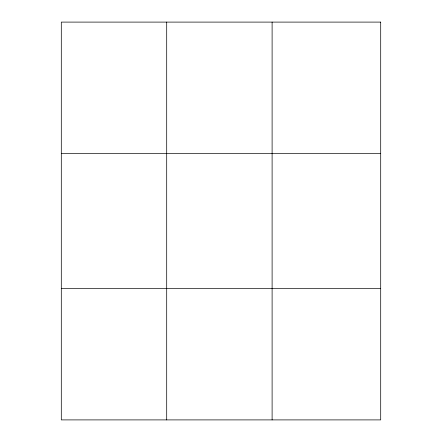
<?xml version="1.0" encoding="UTF-8"?>
<svg xmlns="http://www.w3.org/2000/svg" width="442" height="442" viewBox="0 0 442 442"><rect width="100%" height="100%" fill="white"/><g stroke="black" fill="none" stroke-linecap="round" stroke-linejoin="round"><path stroke-width="0.66" d="M166.7 22.1L166.7 419.9M272.106 22.1L272.106 419.9M61.3 153.374L380.7 153.374M61.3 288.626L380.7 288.626M380.7 22.1L380.7 419.9L61.3 419.9L61.3 22.1L380.7 22.1"/></g></svg>
